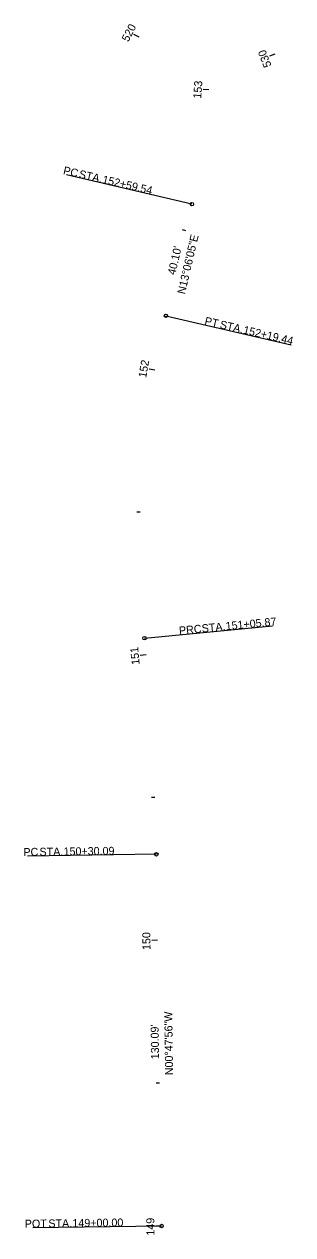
# Model space of a CAD drawing. Extents: x 150905 to 153516, y 329807 to 331516.
# Drawn here: x 152659.7 to 152753.6, y 329806.7 to 330230.4 of the extents above; entities that cross this region are included whole.
import ezdxf

# ---------------------------------------------------------------- set-up
doc = ezdxf.new("R2010")
doc.units = 0
for name, color, linetype in [('GE_P_Alignment_100_Cardinal_Points', 7, 'Continuous'), ('GE_P_Alignment_100_Distances', 7, 'Continuous'), ('GE_P_Alignment_100_Stations', 7, 'Continuous'), ('SH_Text', 7, 'Continuous')]:
    doc.layers.add(name, color=color, linetype=linetype)

msp = doc.modelspace()

# ---------------------------------------------------------------- linework, layer by layer
at = {"layer": 'GE_P_Alignment_100_Stations'}
for p, q in [((152699.85, 330225.8), (152698.07, 330226.72)), ((152699.85, 330225.8), (152698.07, 330226.72)), ((152747.33, 330219.91), (152745.47, 330219.18)), ((152747.33, 330219.91), (152745.47, 330219.18)), ((152724.29, 330207.37), (152722.3, 330207.5)), ((152724.29, 330207.37), (152722.3, 330207.5)), ((152716.18, 330158.1), (152715.01, 330158.37)), ((152716.18, 330158.1), (152715.01, 330158.37)), ((152705.38, 330109.29), (152703.4, 330109.63)), ((152705.38, 330109.29), (152703.4, 330109.63)), ((152700.3, 330059.59), (152699.1, 330059.63)), ((152700.3, 330059.59), (152699.1, 330059.63)), ((152702.29, 330009.67), (152700.3, 330009.49)), ((152702.29, 330009.67), (152700.3, 330009.49)), ((152705.41, 329959.77), (152704.21, 329959.73)), ((152705.41, 329959.77), (152704.21, 329959.73)), ((152706.32, 329909.78), (152704.32, 329909.75)), ((152706.32, 329909.78), (152704.32, 329909.75)), ((152707.02, 329859.79), (152705.82, 329859.77)), ((152707.02, 329859.79), (152705.82, 329859.77)), ((152707.72, 329809.79), (152705.72, 329809.76)), ((152707.72, 329809.79), (152705.72, 329809.76))]:
    msp.add_line(p, q, dxfattribs=at)
at = {"layer": 'SH_Text'}
for p, q in [((152718.34, 330167.4), (152674.52, 330177.6)), ((152718.34, 330167.4), (152674.52, 330177.6)), ((152709.25, 330128.34), (152753.08, 330118.14)), ((152709.25, 330128.34), (152753.08, 330118.14)), ((152701.75, 330015.52), (152746.54, 330019.82)), ((152701.75, 330015.52), (152746.54, 330019.82)), ((152705.9, 329939.87), (152660.91, 329939.24)), ((152705.9, 329939.87), (152660.91, 329939.24)), ((152707.72, 329809.79), (152662.72, 329809.16)), ((152707.72, 329809.79), (152662.72, 329809.16))]:
    msp.add_line(p, q, dxfattribs=at)
for centre in [(152718.34, 330167.4), (152718.34, 330167.4), (152709.25, 330128.34), (152709.25, 330128.34), (152701.75, 330015.52), (152701.75, 330015.52), (152705.9, 329939.87), (152705.9, 329939.87), (152707.72, 329809.79), (152707.72, 329809.79)]:
    msp.add_circle(centre, 0.6, dxfattribs=at)

# ---------------------------------------------------------------- texts
at = {"layer": 'GE_P_Alignment_100_Cardinal_Points'}
for s, rotation, p in [('N13°06\'05"E', 76.8985, (152715.9, 330135.71)), ('N13°06\'05"E', 76.8985, (152715.9, 330135.71)), ('N00°47\'56"W', 90.799, (152711.78, 329862.58)), ('N00°47\'56"W', 90.799, (152711.78, 329862.58))]:
    msp.add_text(s, height=2.8, rotation=rotation, dxfattribs=at).set_placement(p)
at = {"layer": 'GE_P_Alignment_100_Distances'}
for s, rotation, p in [("40.10'", 76.8985, (152712.5, 330142.46)), ("40.10'", 76.8985, (152712.5, 330142.46)), ("130.09'", 90.799, (152706.86, 329868.15)), ("130.09'", 90.799, (152706.86, 329868.15))]:
    msp.add_text(s, height=2.8, rotation=rotation, dxfattribs=at).set_placement(p)
at = {"layer": 'GE_P_Alignment_100_Stations'}
for s, rotation, p in [('520', 62.6169, (152696.09, 330223.98)), ('520', 62.6169, (152696.09, 330223.98)), ('530', 111.3957, (152746.22, 330215.88)), ('530', 111.3957, (152746.22, 330215.88)), ('153', 86.1706, (152721.58, 330204.27)), ('153', 86.1706, (152721.58, 330204.27)), ('152', 80.0807, (152702.35, 330106.49)), ('152', 80.0807, (152702.35, 330106.49)), ('151', 95.1259, (152700.08, 330006.31)), ('151', 95.1259, (152700.08, 330006.31)), ('150', 90.799, (152703.87, 329906.4)), ('150', 90.799, (152703.87, 329906.4)), ('149', 90.799, (152705.26, 329806.44)), ('149', 90.799, (152705.26, 329806.44))]:
    msp.add_text(s, height=2.8, rotation=rotation, dxfattribs=at).set_placement(p)
at = {"layer": 'SH_Text'}
for s, rotation, p in [('PC', 346.8985, (152673.15, 330177.96)), ('PC', 346.8985, (152673.15, 330177.96)), (' STA. ', 346.8985, (152677.61, 330176.92)), (' STA. ', 346.8985, (152677.61, 330176.92)), ('152+59.54', 346.8985, (152686.82, 330174.78)), ('152+59.54', 346.8985, (152686.82, 330174.78)), ('PT', 346.8985, (152722.58, 330125.28)), ('PT', 346.8985, (152722.58, 330125.28)), (' STA. ', 346.8985, (152726.88, 330124.28)), (' STA. ', 346.8985, (152726.88, 330124.28)), ('152+19.44', 346.8985, (152736.08, 330122.14)), ('152+19.44', 346.8985, (152736.08, 330122.14)), ('PRC', 5.4894, (152713.95, 330016.73)), ('PRC', 5.4894, (152713.95, 330016.73)), (' STA. ', 5.4894, (152720.86, 330017.4)), (' STA. ', 5.4894, (152720.86, 330017.4)), ('151+05.87', 5.4894, (152730.27, 330018.3)), ('151+05.87', 5.4894, (152730.27, 330018.3)), ('PC', 0.799, (152659.44, 329939.26)), ('PC', 0.799, (152659.44, 329939.26)), (' STA. ', 0.799, (152664.03, 329939.33)), (' STA. ', 0.799, (152664.03, 329939.33)), ('150+30.09', 0.799, (152673.48, 329939.46)), ('150+30.09', 0.799, (152673.48, 329939.46)), ('POT', 0.799, (152659.92, 329809.17)), ('POT', 0.799, (152659.92, 329809.17)), (' STA. ', 0.799, (152667.12, 329809.27)), (' STA. ', 0.799, (152667.12, 329809.27)), ('149+00.00', 0.799, (152676.57, 329809.4)), ('149+00.00', 0.799, (152676.57, 329809.4))]:
    msp.add_text(s, height=2.8, rotation=rotation, dxfattribs=at).set_placement(p)

doc.saveas('drawing.dxf')
